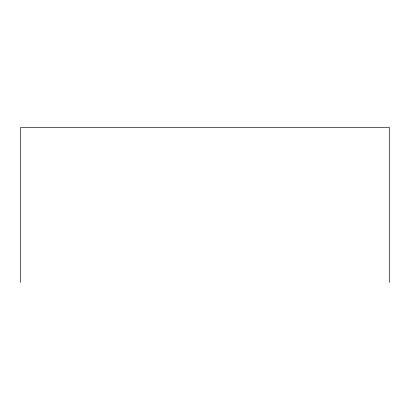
<?xml version="1.0" encoding="UTF-8"?>
<svg xmlns="http://www.w3.org/2000/svg" width="410" height="410" viewBox="0 0 410 410"><rect width="100%" height="100%" fill="white"/><g stroke="black" fill="none" stroke-linecap="round" stroke-linejoin="round"><path stroke-width="0.61" d="M389.5 282.398L389.5 127.602L20.5 127.602L20.5 282.398"/></g></svg>
